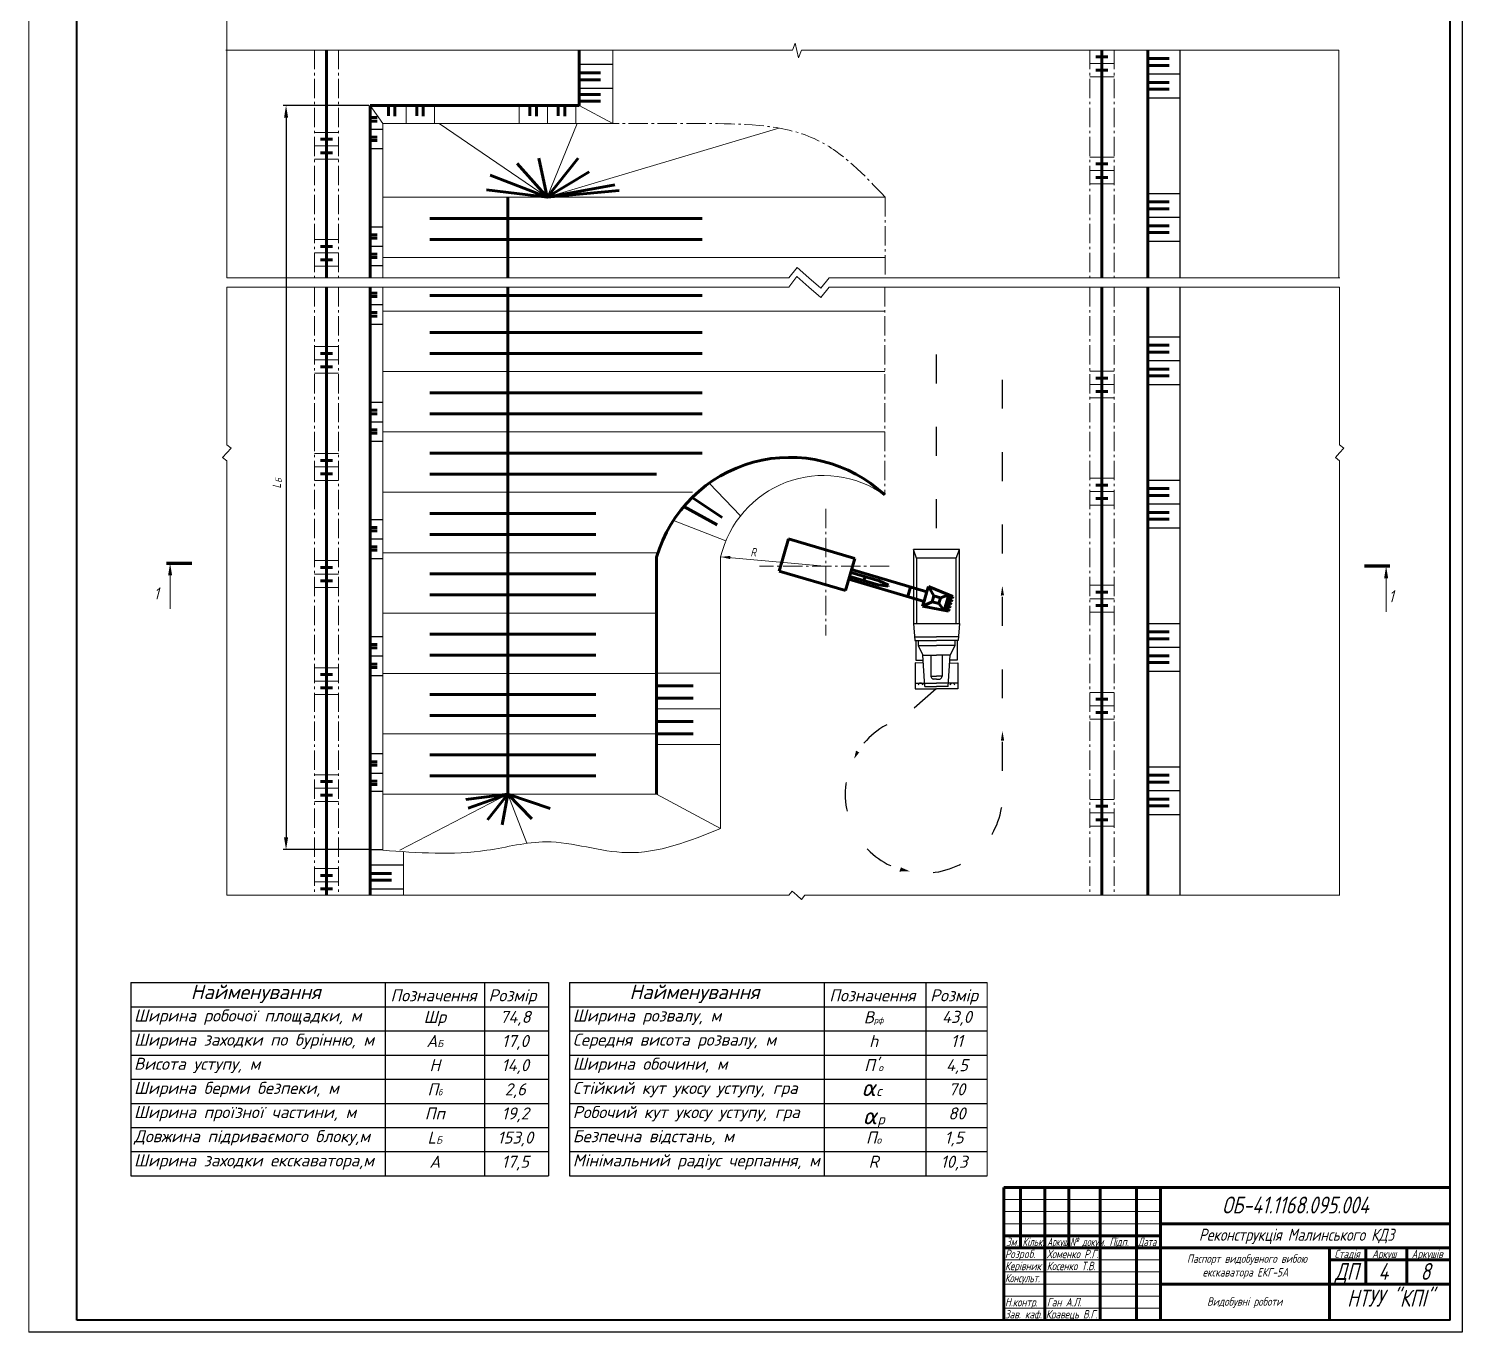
# Model space of a CAD drawing. Header units: millimetres. Extents: x 0 to 594, y 0 to 841.
# Drawn here: x 0 to 594, y 0 to 540 of the extents above; entities that cross this region are included whole.
import ezdxf

# ---------------------------------------------------------------- set-up
doc = ezdxf.new("R2010")
doc.units = ezdxf.units.MM
for name, pattern in [('ACAD_ISO03W100', [30, 12, -18]), ('gost6', [12, 8, -1.5, 1, -1.5]), ('K5LT_BASIC', [0]), ('K5LT_THIN', [0])]:
    doc.linetypes.add(name, pattern=pattern)
doc.layers.add('KONTUR', color=7, linetype='Continuous')
doc.layers.add('Рамка', color=30, linetype='Continuous')
doc.layers.add('Основная', color=7, linetype='Continuous', lineweight=40)
doc.styles.add('KTEXTSTYLE', font='GOST_AU.SHX', dxfattribs={"width": 0.96, "height": 5})
doc.styles.add('Такие дела', font='GOST_A.TTF', dxfattribs={"oblique": 15})

# ---------------------------------------------------------------- blocks, each defined once
blk = doc.blocks.new('U0')
at = {"color": 7, "lineweight": 60}
for p, q in [((431, 60), (431, 35)), ((589, 35), (469, 35))]:
    blk.add_line(p, q, dxfattribs=at)
at = {"color": 7}
blk.add_line((589, 30), (539, 30), dxfattribs=at)
at = {"layer": 'KONTUR'}
for p, q in [((594, 841), (594, 0)), ((594, 0), (0, 0))]:
    blk.add_line(p, q, dxfattribs=at)
at = {"layer": 'Основная'}
for p, q in [((20, 5), (20, 836)), ((589, 5), (589, 836)), ((589, 5), (20, 5))]:
    blk.add_line(p, q, dxfattribs=at)
at = {"layer": 'Рамка', "color": 7, "linetype": 'K5LT_THIN', "lineweight": 18}
for p, q in [((0, 0), (0, 841)), ((404, 55), (469, 55)), ((404, 50), (469, 50)), ((404, 45), (469, 45)), ((404, 30), (469, 30)), ((404, 25), (469, 25)), ((404, 20), (469, 20)), ((404, 15), (469, 15)), ((404, 10), (469, 10))]:
    blk.add_line(p, q, dxfattribs=at)
at = {"layer": 'Рамка', "color": 7, "linetype": 'K5LT_BASIC', "lineweight": 60}
for p, q in [((404, 5), (404, 60)), ((404, 5), (404, 60)), ((404, 5), (404, 60)), ((404, 5), (404, 60)), ((404, 5), (404, 60)), ((404, 5), (404, 60)), ((404, 60), (589, 60)), ((411, 35), (411, 60)), ((421, 5), (421, 60)), ((444, 5), (444, 60)), ((459, 5), (459, 60)), ((469, 5), (469, 60)), ((469, 45), (589, 45)), ((404, 40), (469, 40)), ((404, 35), (469, 35)), ((539, 5), (539, 35)), ((539, 30), (554, 30)), ((554, 20), (554, 35)), ((554, 30), (589, 30)), ((571, 20), (571, 35)), ((469, 20), (539, 20)), ((539, 20), (589, 20))]:
    blk.add_line(p, q, dxfattribs=at)
at = {"color": 7, "style": 'Такие дела', "oblique": 15}
for s, p in [('Паспорт видобувного вибою', (479.9, 28.78)), ('екскаватора ЕКГ-5А', (486.4, 23.12))]:
    blk.add_text(s, height=3.5, dxfattribs=at).set_placement(p)
at = {"layer": 'Рамка', "insert": (8.77, 258.85), "char_height": 2.5, "attachment_point": 1, "rotation": 90, "style": 'KTEXTSTYLE'}
blk.add_mtext('\\H3.5;\\W0.965;\\Q15;\\Q15; ', dxfattribs=at)
at = {"layer": 'Рамка', "color": 7, "attachment_point": 1, "style": 'KTEXTSTYLE'}
for s, insert, char_height in [('{\\Q15;\\W0.965;ОБ-41.1168.095.004}', (494.48, 56.24), 7), ('\\pi-42.302;{\\fGOST type A|b0|i0|c204|p34;\\Q15;\\W1;Реконструкція Малинського КДЗ}', (527.17, 42.92), 5), ('\\H3.5;\\W0.965;\\Q15;\\Q15;Зм', (404.95, 39.23), 2.5), ('\\H3.5;\\W0.965;\\Q15;\\Q15;.', (409.4, 39.23), 2.5), ('{\\H1.4x;\\Q15;\\W0.865;Кільк.}', (411.75, 39.23), 2.5), ('\\H3.5;\\W0.965;\\Q15;\\Q15;\\W0.665;Аркуш', (421.99, 39.23), 2.5), ('\\H3.5;\\W0.965;\\Q15;\\Q15;П', (447.75, 39.23), 2.5), ('\\H3.5;\\W0.965;\\Q15;\\Q15;і', (449.97, 39.23), 2.5), ('\\H3.5;\\W0.965;\\Q15;\\Q15;дп.', (450.71, 39.23), 2.5), ('\\H3.5;\\W0.965;\\Q15;\\Q15;\\W0.816;Дата', (459.62, 39.23), 2.5), ('\\H3.5;\\W0.965;\\Q15;\\Q15;Р', (404.5, 34.23), 2.5), ('\\H3.5;\\W0.965;\\Q15;\\Q15;о', (406.72, 34.23), 2.5), ('\\H3.5;\\W0.965;\\Q15;\\Q15;зр', (408.67, 34.23), 2.5), ('\\H3.5;\\W0.965;\\Q15;\\Q15;о', (412.46, 34.23), 2.5), ('\\H3.5;\\W0.965;\\Q15;\\Q15;б.', (414.41, 34.23), 2.5), ('{\\H1.4x;\\Q15;\\W0.965;Хоменко Р.Г.}', (421.82, 34.19), 2.5), ('{\\H1.4x;\\Q15;\\W0.965;Стадія}', (541.03, 34.23), 2.5), ('{\\H1.4x;\\Q15;\\W0.965;Аркуш}', (556.58, 34.23), 2.5), ('{\\H1.4x;\\Q15;\\W0.965;Аркушів}', (572.98, 34.23), 2.5), ('{\\H1.4x;\\Q15;\\W0.865;Консульт.}', (404.5, 24.25), 2.5), ('{\\H1.4x;\\Q15;\\W0.965;Керівник}', (404.5, 29.23), 2.5), ('{\\H1.4x;\\Q15;\\W0.965;Косенко Т.В.}', (421.8, 29.23), 2.5), ('{\\Q15;\\W0.965;ДП}', (541.21, 28.72), 7), ('{\\Q15;\\W0.965;4}', (559.2, 28.72), 7), ('{\\Q15;\\W0.965;8}', (576.66, 28.72), 7), ('{\\Q15;\\W0.965;НТУУ "КПІ"}', (546.27, 17.64), 7), ('\\H3.5;\\W0.965;\\Q15;\\Q15;Н.контр.', (404.5, 14.25), 2.5), ('{\\H1.4x;\\Q15;\\W0.965;Ган А.Л.}', (421.87, 14.25), 2.5), ('\\A1;\\pi-15.855;{\\fGOST type A|b0|i0|c204|p34;\\Q15;\\W1;Видобувні роботи}', (504.09, 14.51), 3.5), ('{\\H1.4x;\\Q15;\\W0.965;Зав. каф.}', (404.5, 9.23), 2.5), ('{\\H1.4x;\\Q15;\\W0.965;Кравець В.Г.}', (421.44, 9.23), 2.5)]:
    blk.add_mtext(s, dxfattribs=dict(at, insert=insert, char_height=char_height))
at = {"layer": 'Рамка', "color": 7, "insert": (431.47, 39.21), "char_height": 2.5, "attachment_point": 1, "line_spacing_factor": 0.8, "style": 'KTEXTSTYLE'}
blk.add_mtext('{\\H1.4x;\\Q15;\\W0.765;№ докум.}', dxfattribs=at)

msp = doc.modelspace()

# ---------------------------------------------------------------- linework, layer by layer
at = {"color": 0, "lineweight": 20}
for p, q in [((82.1, 436.83), (82.1, 556.57)), ((81.74, 531.21), (316.46, 531.21)), ((241.98, 531.21), (241.98, 500.74)), ((316.46, 531.21), (317.57, 534.03)), ((317.57, 534.03), (318.9, 528.04)), ((320.14, 531.21), (318.9, 528.04)), ((320.14, 531.21), (542.82, 531.21)), ((542.82, 531.21), (542.82, 436.83)), ((439.69, 525.66), (449.69, 525.66)), ((439.69, 520.12), (449.69, 520.12)), ((146.76, 500.74), (141.51, 508.24)), ((156.41, 508.24), (156.41, 500.74)), ((168.13, 508.24), (168.13, 500.74)), ((203.29, 508.24), (203.29, 500.74)), ((215.01, 508.24), (215.01, 500.74)), ((226.73, 508.24), (226.73, 500.74)), ((228.13, 508.24), (241.98, 500.74)), ((146.76, 500.74), (146.76, 436.83)), ((146.76, 500.74), (241.98, 500.74)), ((214.89, 470.26), (170.09, 500.74)), ((214.89, 470.26), (227.31, 500.74)), ((118.38, 497.07), (128.38, 497.07)), ((214.89, 470.26), (310.76, 498.87)), ((118.38, 491.52), (128.38, 491.52)), ((118.38, 485.98), (128.38, 485.98)), ((439.69, 486.86), (449.69, 486.86)), ((439.69, 481.31), (449.69, 481.31)), ((439.69, 475.77), (449.69, 475.77)), ((354.86, 470.26), (146.76, 470.26)), ((118.38, 452.72), (128.38, 452.72)), ((118.38, 447.17), (128.38, 447.17)), ((118.38, 441.63), (128.38, 441.63)), ((354.86, 445.26), (146.76, 445.26)), ((314.91, 436.83), (318.34, 441.17)), ((318.34, 441.17), (323.26, 436.83)), ((82.1, 436.83), (314.91, 436.83)), ((314.91, 432.98), (318.33, 437.32)), ((318.33, 437.32), (323.26, 432.98)), ((328.19, 432.5), (323.26, 436.83)), ((331.61, 436.83), (328.19, 432.5)), ((331.61, 436.83), (543.18, 436.83)), ((82.1, 432.98), (314.91, 432.98)), ((82.1, 367.67), (82.1, 432.98)), ((146.76, 199.7), (146.76, 432.98)), ((328.18, 428.65), (323.26, 432.98)), ((331.61, 432.98), (328.18, 428.65)), ((331.61, 432.98), (543.17, 432.98)), ((543.17, 367.67), (543.17, 432.98)), ((354.69, 422.98), (146.76, 422.98)), ((118.38, 408.37), (128.38, 408.37)), ((118.38, 402.82), (128.38, 402.82)), ((439.69, 398.16), (449.69, 398.16)), ((118.38, 397.28), (128.38, 397.28)), ((354.69, 397.98), (146.76, 397.98)), ((439.69, 392.61), (449.69, 392.61)), ((439.69, 387.07), (449.69, 387.07)), ((354.69, 372.98), (146.76, 372.98)), ((80.36, 362.36), (82.1, 364.33)), ((82.1, 360.99), (80.36, 362.36)), ((82.1, 367.67), (83.83, 366.3)), ((83.83, 366.3), (82.1, 364.33)), ((118.38, 364.02), (128.38, 364.02)), ((541.44, 362.36), (543.17, 364.33)), ((543.17, 360.99), (541.44, 362.36)), ((543.17, 367.67), (544.9, 366.3)), ((544.9, 366.3), (543.17, 364.33)), ((82.1, 181.07), (82.1, 360.99)), ((118.38, 358.47), (128.38, 358.47)), ((543.17, 181.07), (543.17, 360.99)), ((118.38, 352.93), (128.38, 352.93)), ((281.9, 351.75), (294.87, 338.19)), ((439.69, 353.81), (449.69, 353.81)), ((275.07, 347.98), (146.76, 347.98)), ((439.69, 348.26), (449.69, 348.26)), ((439.69, 342.72), (449.69, 342.72)), ((267.16, 336.37), (288.85, 327.89)), ((260.48, 322.98), (146.76, 322.98)), ((329.69, 317.39), (286.69, 321.23)), ((286.69, 321.23), (286.69, 208.66)), ((118.38, 319.67), (128.38, 319.67)), ((118.38, 314.12), (128.38, 314.12)), ((439.69, 309.46), (449.69, 309.46)), ((118.38, 308.58), (128.38, 308.58)), ((439.69, 303.91), (449.69, 303.91)), ((260.15, 297.98), (146.76, 297.98)), ((439.69, 298.37), (449.69, 298.37)), ((118.38, 275.32), (128.38, 275.32)), ((118.38, 269.77), (128.38, 269.77)), ((260.15, 272.98), (146.76, 272.98)), ((260.15, 273.04), (286.69, 273.04)), ((118.38, 264.23), (128.38, 264.23)), ((439.69, 265.11), (449.69, 265.11)), ((260.15, 258.25), (286.69, 258.25)), ((439.69, 259.56), (449.69, 259.56)), ((439.69, 254.02), (449.69, 254.02)), ((260.15, 247.98), (146.76, 247.98)), ((260.15, 243.47), (286.69, 243.47)), ((118.38, 230.97), (128.38, 230.97)), ((118.38, 225.42), (128.38, 225.42)), ((118.38, 219.88), (128.38, 219.88)), ((260.15, 222.98), (146.76, 222.98)), ((198.58, 222.98), (153.78, 199.7)), ((198.58, 222.98), (206.41, 202.57)), ((260.15, 222.98), (286.69, 208.66)), ((439.69, 220.76), (449.69, 220.76)), ((439.69, 215.21), (449.69, 215.21)), ((439.69, 209.67), (449.69, 209.67)), ((155.32, 199.1), (155.34, 181.07)), ((118.38, 192.16), (128.38, 192.16)), ((118.38, 186.62), (128.38, 186.62)), ((314.91, 181.07), (82.1, 181.07)), ((314.91, 181.07), (316.28, 182.81)), ((316.28, 182.81), (318.25, 181.07)), ((320.22, 179.34), (318.25, 181.07)), ((321.59, 181.07), (320.22, 179.34)), ((543.18, 181.07), (321.59, 181.07)), ((397.12, 144.85), (397.12, 64.85))]:
    msp.add_line(p, q, dxfattribs=at)
at = {"color": 0, "linetype": 'gost6', "lineweight": 20}
for p, q in [((118.38, 531.21), (118.38, 436.83)), ((128.38, 531.21), (128.38, 436.83)), ((439.69, 531.21), (439.69, 436.83)), ((449.69, 531.21), (449.69, 436.83)), ((354.86, 470.26), (354.86, 436.83)), ((118.38, 432.98), (118.38, 181.07)), ((128.38, 432.98), (128.38, 181.07)), ((354.69, 432.98), (354.69, 346.89)), ((439.69, 432.98), (439.69, 181.07)), ((449.69, 432.98), (449.69, 181.07)), ((330.29, 341.1), (330.29, 288.7)), ((356.59, 317.39), (302.8, 317.39))]:
    msp.add_line(p, q, dxfattribs=at)
at = {"color": 0, "lineweight": 60}
for p, q in [((123.38, 531.21), (123.38, 463.8)), ((228.13, 531.21), (228.13, 508.24)), ((444.69, 531.21), (444.69, 448.05)), ((463.76, 531.21), (463.76, 436.83)), ((447.19, 528.36), (442.19, 528.36)), ((447.19, 522.81), (442.19, 522.81)), ((463.76, 527.67), (472.56, 527.67)), ((463.76, 524.84), (472.56, 524.84)), ((228.13, 521.74), (236.93, 521.74)), ((228.13, 518.91), (236.93, 518.91)), ((463.76, 517.78), (472.56, 517.78)), ((228.13, 512.83), (236.93, 512.83)), ((463.76, 514.95), (472.56, 514.95)), ((141.51, 508.24), (228.13, 508.24)), ((141.51, 436.83), (141.51, 508.24)), ((149.09, 508.24), (149.09, 503.88)), ((151.76, 508.24), (151.76, 503.79)), ((160.81, 508.24), (160.81, 503.88)), ((163.48, 508.24), (163.48, 503.79)), ((207.69, 508.24), (207.69, 503.88)), ((210.36, 508.24), (210.36, 503.79)), ((219.41, 508.24), (219.41, 503.88)), ((222.08, 508.24), (222.08, 503.79)), ((228.13, 510), (236.93, 510)), ((144.43, 503.22), (141.51, 503.22)), ((144.43, 501.79), (141.51, 501.79)), ((125.88, 494.22), (120.88, 494.22)), ((144.43, 495.15), (141.51, 495.15)), ((144.43, 493.72), (141.51, 493.72)), ((125.88, 488.67), (120.88, 488.67)), ((214.89, 470.26), (202.35, 484.18)), ((214.89, 470.26), (211.33, 486.44)), ((214.89, 470.26), (227.71, 486.35)), ((447.19, 484.01), (442.19, 484.01)), ((214.89, 470.26), (191.14, 479.36)), ((214.89, 470.26), (232.2, 480.77)), ((214.89, 470.26), (242.84, 475.36)), ((447.19, 478.46), (442.19, 478.46)), ((214.89, 470.26), (189.63, 473.33)), ((198.58, 470.26), (198.58, 436.83)), ((214.89, 470.26), (244.7, 473)), ((123.38, 463.8), (123.38, 436.83)), ((463.76, 468.3), (472.56, 468.3)), ((463.76, 465.47), (472.56, 465.47)), ((166.18, 461.46), (279.11, 461.46)), ((463.76, 458.4), (472.56, 458.4)), ((144.43, 454.69), (141.51, 454.69)), ((144.43, 453.27), (141.51, 453.27)), ((166.18, 452.76), (279.11, 452.76)), ((463.76, 455.57), (472.56, 455.57)), ((125.88, 449.87), (120.88, 449.87)), ((144.42, 446.63), (141.5, 446.63)), ((444.69, 448.05), (444.69, 436.83)), ((125.88, 444.32), (120.88, 444.32)), ((144.42, 445.2), (141.5, 445.2)), ((123.38, 432.98), (123.38, 380.65)), ((141.5, 181.07), (141.5, 432.98)), ((144.42, 430.49), (141.5, 430.49)), ((144.42, 429.07), (141.5, 429.07)), ((166.18, 429.48), (279.11, 429.48)), ((198.58, 432.98), (198.58, 222.98)), ((444.69, 432.98), (444.69, 364.89)), ((463.76, 432.98), (463.76, 181.07)), ((144.42, 422.43), (141.5, 422.43)), ((144.42, 421), (141.5, 421)), ((166.18, 414.18), (279.11, 414.18)), ((125.88, 405.52), (120.88, 405.52)), ((166.18, 405.48), (279.11, 405.48)), ((463.76, 408.92), (472.56, 408.92)), ((463.76, 406.09), (472.56, 406.09)), ((125.88, 399.97), (120.88, 399.97)), ((463.76, 399.02), (472.56, 399.02)), ((447.19, 395.31), (442.19, 395.31)), ((463.76, 396.19), (472.56, 396.19)), ((166.18, 389.18), (279.11, 389.18)), ((447.19, 389.76), (442.19, 389.76)), ((123.38, 380.65), (123.38, 297.49)), ((144.42, 381.97), (141.5, 381.97)), ((144.42, 380.54), (141.5, 380.54)), ((166.18, 380.48), (279.11, 380.48)), ((144.42, 373.9), (141.5, 373.9)), ((144.42, 372.48), (141.5, 372.48)), ((166.18, 364.18), (279.11, 364.18)), ((444.69, 364.89), (444.69, 281.74)), ((125.88, 361.17), (120.88, 361.17)), ((125.88, 355.62), (120.88, 355.62)), ((166.18, 355.48), (260.19, 355.48)), ((447.19, 350.96), (442.19, 350.96)), ((274.86, 345.82), (287.34, 337.6)), ((447.19, 345.41), (442.19, 345.41)), ((463.76, 349.54), (472.56, 349.54)), ((463.76, 346.71), (472.56, 346.71)), ((166.18, 339.18), (235.04, 339.18)), ((271.45, 342.13), (285.27, 334.47)), ((463.76, 339.65), (472.56, 339.65)), ((144.42, 333.45), (141.5, 333.45)), ((463.76, 336.82), (472.56, 336.82)), ((144.42, 332.02), (141.5, 332.02)), ((166.18, 330.48), (235.04, 330.48)), ((310.93, 315.35), (314.86, 328.7)), ((314.86, 328.7), (342.35, 320.62)), ((144.42, 325.38), (141.5, 325.38)), ((144.42, 323.95), (141.5, 323.95)), ((260.15, 321.18), (260.15, 222.98)), ((125.88, 316.82), (120.88, 316.82)), ((338.42, 307.26), (310.93, 315.35)), ((342.35, 320.62), (338.42, 307.26)), ((340.98, 315.94), (372.14, 306.77)), ((125.88, 311.27), (120.88, 311.27)), ((166.18, 314.18), (235.04, 314.18)), ((339.8, 311.94), (370.99, 302.77)), ((340.16, 313.15), (351.95, 309.68)), ((340.62, 314.73), (352.41, 311.26)), ((346.52, 313), (346.05, 311.42)), ((351.95, 309.68), (356.06, 309.11)), ((352.41, 311.26), (356.18, 309.51)), ((356.16, 309.43), (356.04, 309.03)), ((372.79, 308.9), (372.19, 306.84)), ((375.09, 305.1), (372.79, 308.9)), ((372.79, 308.9), (381.19, 305.51)), ((166.18, 305.48), (235.04, 305.48)), ((365.41, 308.88), (364.23, 304.88)), ((372.17, 306.89), (371, 302.89)), ((374.33, 302.68), (375.09, 305.1)), ((375.09, 305.1), (377.85, 304.29)), ((377.85, 304.29), (377.13, 301.86)), ((377.85, 304.29), (381.19, 305.51)), ((381.19, 305.51), (379.3, 299.08)), ((380.8, 304.17), (382.52, 303.48)), ((382.71, 304.11), (380.82, 304.23)), ((381.19, 305.51), (382.91, 304.81)), ((382.52, 303.48), (382.31, 302.77)), ((382.91, 304.81), (382.71, 304.11)), ((447.19, 306.61), (442.19, 306.61)), ((123.38, 297.49), (123.38, 214.33)), ((371.01, 302.84), (370.4, 300.78)), ((374.33, 302.68), (370.4, 300.78)), ((370.4, 300.78), (381.13, 298.73)), ((377.13, 301.86), (374.33, 302.68)), ((377.13, 301.86), (379.3, 299.08)), ((379.65, 300.27), (381.37, 299.58)), ((381.54, 300.15), (379.65, 300.27)), ((380.03, 301.55), (381.75, 300.86)), ((381.94, 301.49), (380.05, 301.61)), ((380.42, 302.89), (382.14, 302.2)), ((382.31, 302.77), (380.42, 302.89)), ((381.37, 299.58), (381.13, 298.73)), ((381.75, 300.86), (381.54, 300.15)), ((382.14, 302.2), (381.94, 301.49)), ((447.19, 301.06), (442.19, 301.06)), ((166.18, 289.18), (235.04, 289.18)), ((463.76, 290.17), (472.56, 290.17)), ((463.76, 287.33), (472.56, 287.33)), ((144.42, 284.92), (141.5, 284.92)), ((144.42, 283.5), (141.5, 283.5)), ((166.18, 280.48), (235.04, 280.48)), ((444.69, 281.74), (444.69, 198.58)), ((463.76, 280.27), (472.56, 280.27)), ((144.42, 276.86), (141.5, 276.86)), ((144.42, 275.43), (141.5, 275.43)), ((463.76, 277.44), (472.56, 277.44)), ((125.88, 272.47), (120.88, 272.47)), ((260.15, 267.83), (275.28, 267.83)), ((125.88, 266.92), (120.88, 266.92)), ((166.18, 264.18), (235.04, 264.18)), ((260.15, 262.76), (275.28, 262.76)), ((447.19, 262.26), (442.19, 262.26)), ((166.18, 255.48), (235.04, 255.48)), ((447.19, 256.71), (442.19, 256.71)), ((260.15, 253.05), (275.28, 253.05)), ((260.15, 247.98), (275.28, 247.98)), ((166.18, 239.18), (235.04, 239.18)), ((144.42, 236.4), (141.5, 236.4)), ((144.42, 234.98), (141.5, 234.98)), ((125.88, 228.12), (120.88, 228.12)), ((144.42, 228.33), (141.5, 228.33)), ((144.42, 226.91), (141.5, 226.91)), ((166.18, 230.48), (235.04, 230.48)), ((463.76, 230.79), (472.56, 230.79)), ((463.76, 227.96), (472.56, 227.96)), ((125.88, 222.57), (120.88, 222.57)), ((198.58, 222.98), (181.09, 220.73)), ((198.58, 222.98), (182.03, 217.19)), ((198.58, 222.98), (190.07, 212.35)), ((198.58, 222.98), (196.21, 210.23)), ((198.58, 222.98), (216.06, 216.96)), ((198.58, 222.98), (208.5, 212.71)), ((463.76, 220.89), (472.56, 220.89)), ((123.38, 214.33), (123.38, 181.07)), ((447.19, 217.9), (442.19, 217.9)), ((463.76, 218.06), (472.56, 218.06)), ((447.19, 212.36), (442.19, 212.36)), ((444.69, 198.58), (444.69, 181.07)), ((141.5, 190.1), (150.3, 190.1)), ((125.88, 189.31), (120.88, 189.31)), ((141.5, 187.27), (150.3, 187.27)), ((125.88, 183.77), (120.88, 183.77))]:
    msp.add_line(p, q, dxfattribs=at)
at = {"color": 0}
for p, q in [((476.99, 531.21), (476.99, 436.83)), ((228.13, 525.28), (241.98, 525.28)), ((463.76, 521.31), (476.99, 521.31)), ((228.13, 515.38), (241.98, 515.38)), ((463.76, 511.41), (476.99, 511.41)), ((140.88, 508.24), (105.39, 508.24)), ((106.64, 503.24), (106.64, 204.99)), ((141.51, 498.47), (146.64, 498.47)), ((141.51, 490.4), (146.64, 490.4)), ((463.76, 471.83), (476.99, 471.83)), ((141.51, 458.01), (146.64, 458.01)), ((463.76, 461.93), (476.99, 461.93)), ((463.76, 452.04), (476.99, 452.04)), ((141.5, 449.95), (146.64, 449.95)), ((141.5, 441.88), (146.64, 441.88)), ((476.99, 432.98), (476.99, 181.07)), ((141.5, 425.75), (146.64, 425.75)), ((141.5, 417.68), (146.64, 417.68)), ((463.76, 412.45), (476.99, 412.45)), ((463.76, 402.56), (476.99, 402.56)), ((463.76, 392.66), (476.99, 392.66)), ((141.5, 385.29), (146.64, 385.29)), ((141.5, 377.22), (146.64, 377.22)), ((141.5, 369.16), (146.64, 369.16)), ((463.76, 353.08), (476.99, 353.08)), ((463.76, 343.18), (476.99, 343.18)), ((141.5, 336.77), (146.64, 336.77)), ((463.76, 333.28), (476.99, 333.28)), ((141.5, 328.7), (146.64, 328.7)), ((367.84, 320.66), (366.57, 324.28)), ((384.34, 320.66), (385.71, 324.28)), ((141.5, 320.63), (146.64, 320.63)), ((366.57, 293.58), (367.2, 286.63)), ((385.71, 293.58), (385.08, 286.63)), ((463.76, 293.7), (476.99, 293.7)), ((141.5, 288.24), (146.64, 288.24)), ((367.06, 288.08), (376.14, 288.08)), ((367.2, 286.63), (376.14, 286.63)), ((367.62, 286.63), (367.62, 278.47)), ((368.49, 286.63), (368.49, 284.46)), ((385.21, 288.08), (376.14, 288.08)), ((385.08, 286.63), (376.14, 286.63)), ((383.78, 286.63), (383.78, 284.46)), ((384.66, 286.63), (384.66, 278.47)), ((141.5, 280.18), (146.64, 280.18)), ((368.49, 284.46), (370.45, 280.5)), ((368.49, 284.46), (376.14, 284.46)), ((370.45, 280.5), (376.14, 280.5)), ((371.36, 267.56), (370.45, 280.5)), ((373.81, 280.5), (373.81, 271.82)), ((383.78, 284.46), (376.14, 284.46)), ((381.83, 280.5), (376.14, 280.5)), ((378.47, 280.5), (378.47, 271.82)), ((380.91, 267.56), (381.83, 280.5)), ((383.78, 284.46), (381.83, 280.5)), ((463.76, 283.8), (476.99, 283.8)), ((370.68, 277.23), (367.35, 277.29)), ((367.35, 277.29), (367.35, 266.55)), ((367.62, 278.47), (370.59, 278.47)), ((381.6, 277.23), (384.92, 277.29)), ((384.66, 278.47), (381.68, 278.47)), ((384.92, 277.29), (384.92, 266.55)), ((463.76, 273.91), (476.99, 273.91)), ((141.5, 272.11), (146.64, 272.11)), ((367.35, 268.98), (371.26, 268.98)), ((371.26, 268.98), (376.14, 268.98)), ((371.36, 267.56), (376.14, 267.56)), ((373.81, 271.82), (376.14, 271.82)), ((376.14, 270.56), (374.77, 270.56)), ((378.47, 271.82), (376.14, 271.82)), ((376.14, 270.56), (377.5, 270.56)), ((381.02, 268.98), (376.14, 268.98)), ((380.91, 267.56), (376.14, 267.56)), ((384.92, 268.98), (381.02, 268.98)), ((367.35, 266.55), (376.14, 266.55)), ((384.92, 266.55), (376.14, 266.55)), ((141.5, 239.72), (146.64, 239.72)), ((463.76, 234.32), (476.99, 234.32)), ((141.5, 231.65), (146.64, 231.65)), ((141.5, 224.19), (146.64, 224.19)), ((463.76, 224.42), (476.99, 224.42)), ((463.76, 214.53), (476.99, 214.53)), ((140.88, 199.99), (105.39, 199.99)), ((141.5, 199.99), (146.64, 199.99)), ((141.5, 193.64), (155.35, 193.64)), ((141.5, 183.74), (155.35, 183.74)), ((42.31, 144.85), (215.33, 144.85)), ((42.31, 144.85), (42.31, 64.85)), ((147.75, 144.85), (147.75, 64.85)), ((188.8, 144.85), (188.8, 64.85)), ((215.33, 144.85), (215.33, 64.85)), ((224.1, 144.85), (224.1, 64.85)), ((224.1, 144.85), (397.12, 144.85)), ((329.54, 144.85), (329.54, 64.85)), ((371.77, 144.85), (371.77, 64.85)), ((42.31, 134.85), (215.33, 134.85)), ((224.1, 134.85), (397.12, 134.85)), ((42.31, 124.85), (215.33, 124.85)), ((224.1, 124.85), (397.12, 124.85)), ((42.31, 114.85), (215.33, 114.85)), ((224.1, 114.85), (397.12, 114.85)), ((42.31, 104.85), (215.33, 104.85)), ((224.1, 104.85), (397.12, 104.85)), ((42.31, 94.85), (215.33, 94.85)), ((224.1, 94.85), (397.12, 94.85)), ((42.31, 84.85), (215.33, 84.85)), ((224.1, 84.85), (397.12, 84.85)), ((42.31, 74.85), (215.33, 74.85)), ((224.1, 74.85), (397.12, 74.85)), ((42.31, 64.85), (215.33, 64.85)), ((224.1, 64.85), (397.12, 64.85))]:
    msp.add_line(p, q, dxfattribs=at)
at = {"linetype": 'ACAD_ISO03W100'}
for p, q in [((375.94, 405.11), (375.94, 324.28)), ((403.44, 232.64), (403.44, 402.09))]:
    msp.add_line(p, q, dxfattribs=at)
at = {"color": 0, "lineweight": 100}
for p, q in [((67.64, 318.55), (57.16, 318.55)), ((563.96, 317.39), (553.49, 317.39))]:
    msp.add_line(p, q, dxfattribs=at)
at = {"color": 0}
for points in [[(366.57, 324.28), (366.57, 293.58), (385.71, 293.58), (385.71, 324.28)], [(367.84, 320.66), (367.84, 293.58), (384.34, 293.58), (384.34, 320.66)]]:
    msp.add_lwpolyline(points, close=True, dxfattribs=at)
at = {"color": 0, "lineweight": 20}
msp.add_lwpolyline([(58.61, 316.05), (58.61, 299.65)], dxfattribs=at)
at = {"color": 0, "lineweight": 20, "extrusion": (0, 0, -1)}
msp.add_lwpolyline([(-562.43, 314.89), (-562.43, 298.49)], dxfattribs=at)
at = {"linetype": 'ACAD_ISO03W100'}
for points in [[(375.94, 266.55), (366.13, 257.92)], [(355.53, 251.66), (355.29, 251.54)]]:
    msp.add_lwpolyline(points, dxfattribs=at)
at = {"color": 0, "lineweight": 60}
msp.add_arc((315.33, 304.94), 57.52, 46.81811, 163.60822, dxfattribs=at)
at = {"color": 0, "lineweight": 20}
msp.add_arc((329.35, 311.11), 43.84, 54.68514, 166.65611, dxfattribs=at)
at = {"color": 0}
for centre, radius, start, end in [((369.56, 267.97), 1.01, 5.96995, 174.86211), ((375.45, 272.08), 1.67, 189.02718, 245.88141), ((376.82, 272.08), 1.67, 294.11859, 350.97282), ((382.72, 267.97), 1.01, 5.13789, 174.03005)]:
    msp.add_arc(centre, radius, start, end, dxfattribs=at)
at = {"linetype": 'ACAD_ISO03W100'}
msp.add_arc((370.96, 222.9), 32.65, 118.68012, 5.83975, dxfattribs=at)
at = {"color": 0, "linetype": 'gost6', "lineweight": 20}
msp.add_spline([(354.86, 470.26), (326.73, 493.91), (282.46, 500.74), (241.98, 500.74)], degree=3, dxfattribs=at)
at = {"color": 0, "lineweight": 20}
msp.add_spline([(286.69, 208.66), (247.82, 198.71), (214.39, 203.17), (189.87, 199.7), (146.76, 199.7)], degree=3, dxfattribs=at)
at = {"color": 0}
for points in [[(105.81, 503.24), (107.48, 503.24), (106.64, 508.24)], [(290.64, 320.31), (286.69, 321.23), (290.73, 321.64)], [(402.77, 305.23), (403.4, 309.24), (404.11, 305.25)], [(402.82, 245.14), (403.45, 249.15), (404.16, 245.16)], [(342.79, 240.96), (342.04, 237.63), (344.13, 240.22)], [(105.81, 204.99), (107.48, 204.99), (106.64, 199.99)], [(360.76, 190.89), (365.14, 190.96), (361.4, 192.61)]]:
    msp.add_solid(points, dxfattribs=at)
at = {"color": 0, "lineweight": 20}
msp.add_solid([(57.77, 313.55), (58.61, 318.55), (59.44, 313.55)], dxfattribs=at)
at = {"color": 0, "lineweight": 20, "extrusion": (0, 0, -1)}
msp.add_solid([(-563.26, 312.39), (-562.43, 317.39), (-561.6, 312.39)], dxfattribs=at)

# ---------------------------------------------------------------- block references
at = {"layer": 'Рамка'}
msp.add_blockref('U0', (0, 0), dxfattribs=at)

# ---------------------------------------------------------------- texts
at = {"color": 0, "style": 'Такие дела', "oblique": 15}
for s, height, p in [('L', 3.5, (104.52, 349.57)), ('Б', 2.5, (104.76, 351.89))]:
    msp.add_text(s, height=height, rotation=90, dxfattribs=at).set_placement(p)
for s, height, p in [('R', 3.5, (299, 321.38)), ('1', 5, (51.89, 303.61)), ('1', 5, (563.54, 302.45))]:
    msp.add_text(s, height=height, dxfattribs=at).set_placement(p)
at = {"color": 0}
for s, insert, char_height, width, attachment_point in [('{\\fISOCPEUR|b0|i1|c204|p34;Найменування}', (67.13, 144.02), 6, 59.2018, 1), ('{\\fISOCPEUR|b0|i1|c204|p34;Найменування}', (248.93, 144.02), 6, 59.2018, 1), ('{\\fISOCPEUR|b0|i1|c204|p34;Позначення}', (149.92, 142.1), 5, 57.0261, 1), ('{\\fISOCPEUR|b0|i1|c204|p34;Розмір}', (190.53, 142.1), 5, 24.798, 1), ('{\\fISOCPEUR|b0|i1|c204|p34;Позначення}', (331.72, 142.1), 5, 57.0261, 1), ('{\\fISOCPEUR|b0|i1|c204|p34;Розмір}', (373.51, 142.1), 5, 24.798, 1), ('{\\fISOCPEUR|b0|i1|c204|p34;Ширина робочої площадки, м}', (43.66, 133.74), 5, 116.1053, 1), ('{\\fISOCPEUR|b0|i1|c204|p34;Шр}', (168.27, 133.17), 5, 41.0476, 2), ('{\\fISOCPEUR|b0|i1|c204|p34;74,8}', (201.63, 133.17), 5, 26.1001, 2), ('{\\fISOCPEUR|b0|i1|c204|p34;Ширина розвалу, м}', (225.46, 133.74), 5, 116.1053, 1), ('{\\fISOCPEUR|b0|i1|c204|p34;В\\H0.5x;рф}', (350.07, 133.02), 5, 41.0476, 2), ('{\\fISOCPEUR|b0|i1|c204|p34;43,0}', (384.6, 133.17), 5, 26.1001, 2), ('{\\fISOCPEUR|b0|i1|c204|p34;Ширина заходки по бурінню, м}', (43.66, 123.74), 5, 116.1053, 1), ('{\\fISOCPEUR|b0|i1|c204|p34;А\\H0.6x;Б}', (168.27, 123.17), 5, 41.0476, 2), ('{\\fISOCPEUR|b0|i1|c0|p34;17\\fISOCPEUR|b0|i1|c204|p34;,0}', (201.63, 123.17), 5, 26.1001, 2), ('{\\fISOCPEUR|b0|i1|c204|p34;Середня висота розвалу, м}', (225.46, 123.74), 5, 116.1053, 1), ('{\\fISOCPEUR|b0|i1|c0|p34;h}', (350.07, 123.17), 5, 41.0476, 2), ('{\\fISOCPEUR|b0|i1|c204|p34;11}', (384.6, 123.17), 5, 26.1001, 2), ('{\\fISOCPEUR|b0|i1|c204|p34;Висота уступу, м}', (43.66, 113.74), 5, 116.1053, 1), ('{\\fISOCPEUR|b0|i1|c204|p34;Н}', (168.27, 113.17), 5, 41.0476, 2), ('{\\fISOCPEUR|b0|i1|c204|p34;14,0}', (201.63, 113.17), 5, 26.1001, 2), ('{\\fISOCPEUR|b0|i1|c204|p34;Ширина обочини, м}', (225.46, 113.74), 5, 116.1053, 1), ("{\\fISOCPEUR|b0|i1|c204|p34;П'\\H0.6x;о}", (350.07, 113.17), 5, 41.0476, 2), ('{\\fISOCPEUR|b0|i1|c204|p34;4,5}', (384.6, 113.17), 5, 26.1001, 2), ('{\\fISOCPEUR|b0|i1|c204|p34;Ширина берми безпеки, м}', (43.66, 103.74), 5, 116.1053, 1), ('{\\fISOCPEUR|b0|i1|c204|p34;П\\H0.5x;б}', (168.27, 103.17), 5, 41.0476, 2), ('{\\fISOCPEUR|b0|i1|c204|p34;2,6}', (201.63, 103.17), 5, 26.1001, 2), ('{\\fISOCPEUR|b0|i1|c204|p34;Стійкий кут укосу уступу, гра}', (225.46, 103.74), 5, 116.1053, 1), ('{\\fISOCPEUR|b0|i1|c0|p32;α\\fISOCPEUR|b0|i1|c204|p32;\\H0.6x;с}', (349.15, 104.85), 7, 36.7813, 2), ('{\\fISOCPEUR|b0|i1|c204|p34;70}', (384.6, 103.17), 5, 26.1001, 2), ('{\\fISOCPEUR|b0|i1|c204|p34;Ширина проїзної частини\\fISOCPEUR|b0|i1|c0|p34;, \\fISOCPEUR|b0|i1|c204|p34;м}', (43.66, 93.74), 5, 116.1053, 1), ('{\\fISOCPEUR|b0|i1|c204|p32;Пп}', (168.27, 93.17), 5, 41.0476, 2), ('{\\fISOCPEUR|b0|i1|c204|p34;19,2}', (201.63, 93.17), 5, 26.1001, 2), ('{\\fISOCPEUR|b0|i1|c204|p34;Робочий кут укосу уступу, гра}', (225.46, 93.74), 5, 116.1053, 1), ('{\\fISOCPEUR|b0|i1|c0|p32;α\\fISOCPEUR|b0|i1|c204|p32;\\H0.6x;р}', (350.07, 93.17), 7, 41.0476, 2), ('{\\fISOCPEUR|b0|i1|c204|p34;80}', (384.6, 93.17), 5, 26.1001, 2), ('{\\fISOCPEUR|b0|i1|c204|p34;Довжина підриваємого блоку\\fISOCPEUR|b0|i1|c0|p34;,\\fISOCPEUR|b0|i1|c204|p34;м}', (43.66, 83.74), 5, 116.1053, 1), ('{\\fISOCPEUR|b0|i1|c0|p32;L\\fISOCPEUR|b0|i1|c204|p32;\\H0.6x;Б}', (168.27, 83.17), 5, 41.0476, 2), ('{\\fISOCPEUR|b0|i1|c204|p34;153,0}', (201.63, 83.17), 5, 26.1001, 2), ('{\\fISOCPEUR|b0|i1|c204|p34;Безпечна відстань\\fISOCPEUR|b0|i1|c0|p34;,\\fISOCPEUR|b0|i1|c204|p34; м}', (225.46, 83.74), 5, 116.1053, 1), ('{\\fISOCPEUR|b0|i1|c204|p32;П\\H0.6x;о}', (350.07, 83.17), 5, 41.0476, 2), ('{\\fISOCPEUR|b0|i1|c204|p34;1,5}', (383.42, 83.17), 5, 26.1001, 2), ('{\\fISOCPEUR|b0|i1|c204|p34;Ширина заходки екскаватора\\fISOCPEUR|b0|i1|c0|p34;,\\fISOCPEUR|b0|i1|c204|p34;м}', (43.66, 73.74), 5, 116.1053, 1), ('{\\fISOCPEUR|b0|i1|c204|p32;А}', (168.27, 73.17), 5, 41.0476, 2), ('{\\fISOCPEUR|b0|i1|c204|p34;17,5}', (201.63, 73.17), 5, 26.1001, 2), ('{\\fISOCPEUR|b0|i1|c204|p34;Мінімальний радіус черпання\\fISOCPEUR|b0|i1|c0|p34;,\\fISOCPEUR|b0|i1|c204|p34; м}', (225.46, 73.74), 5, 116.1053, 1), ('{\\fISOCPEUR|b0|i1|c0|p32;R}', (350.07, 73.17), 5, 41.0476, 2), ('{\\fISOCPEUR|b0|i1|c204|p34;10,3}', (383.42, 73.17), 5, 26.1001, 2)]:
    msp.add_mtext(s, dxfattribs=dict(at, insert=insert, char_height=char_height, width=width, attachment_point=attachment_point))

doc.saveas('drawing.dxf')
